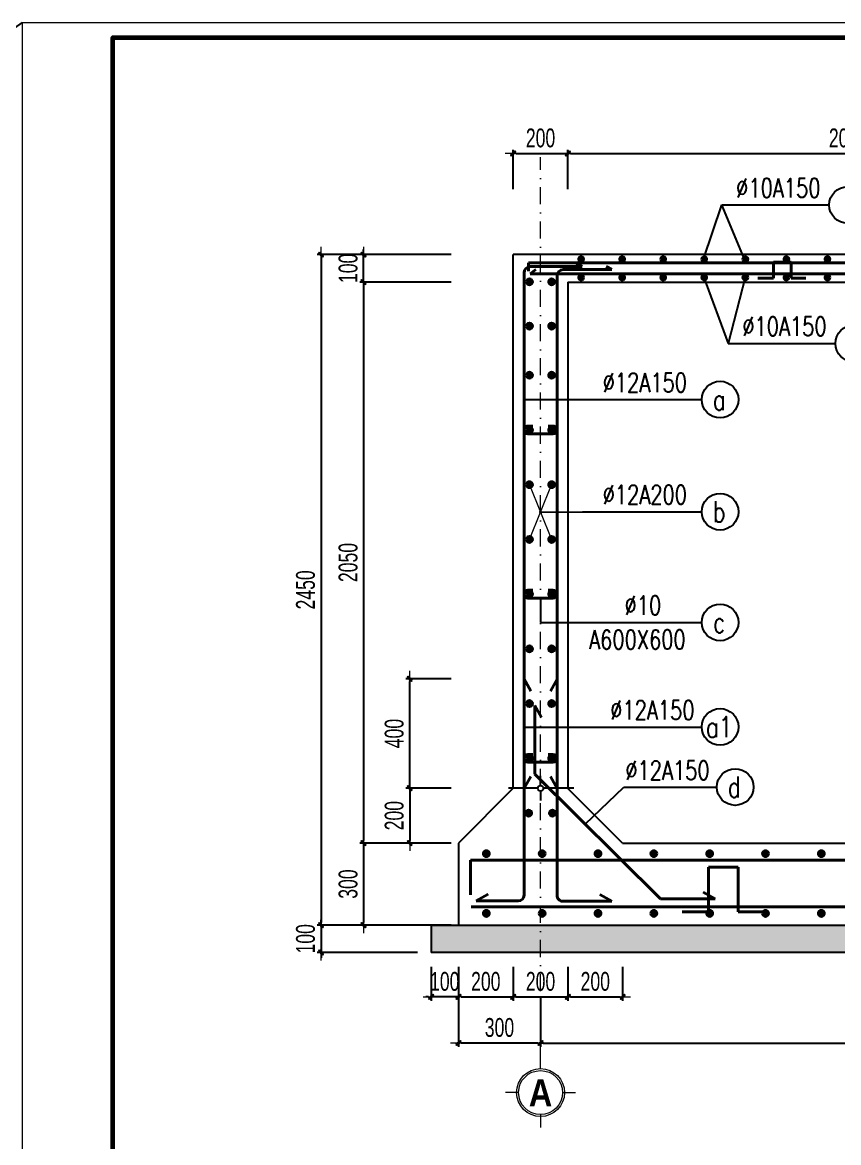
# Model space of a CAD drawing. Extents: x -192823 to 24985, y 78808 to 102574.
# Drawn here: x -65313 to -59349, y 94381 to 102568 of the extents above; entities that cross this region are included whole.
import ezdxf
from ezdxf.enums import TextEntityAlignment as Align

# ---------------------------------------------------------------- set-up
doc = ezdxf.new("R2010")
doc.units = 0
doc.header["$LTSCALE"] = 5
doc.header["$MEASUREMENT"] = 0
doc.header["$PDMODE"] = 3
doc.header["$PDSIZE"] = -5
doc.linetypes.add('DASHDOT', pattern=[1, 0.5, -0.25, 0, -0.25])
doc.layers.get('0').update_dxf_attribs({"linetype": 'CONTINUOUS', "lineweight": 25})
doc.layers.get('DEFPOINTS').update_dxf_attribs({"linetype": 'CONTINUOUS', "lineweight": 9})
for name, color, linetype, lineweight in [('06', 6, 'CONTINUOUS', 40), ('EG Hatch', 252, 'CONTINUOUS', 9), ('EG Net dam3', 1, 'CONTINUOUS', 60), ('ISO', 153, 'CONTINUOUS', 15), ('Khungten_LCDI', 7, 'CONTINUOUS', 25), ('KICHTHUOC', 167, 'CONTINUOUS', 15), ('LC Dim', 8, 'CONTINUOUS', 18), ('LC ISO', 153, 'CONTINUOUS', 13), ('LC Net dam2', 6, 'CONTINUOUS', 40), ('LC Net thay', 7, 'CONTINUOUS', 25), ('LC Net truc', 79, 'DASHDOT', 13), ('LC Text1', 3, 'CONTINUOUS', 20), ('LC Text2', 7, 'CONTINUOUS', 25), ('Steel', 4, 'CONTINUOUS', 0), ('Thep', 6, 'CONTINUOUS', 50)]:
    doc.layers.add(name, color=color, linetype=linetype, lineweight=lineweight)
doc.layers.add('BORDER', color=3, linetype='CONTINUOUS')
doc.layers.add('KCS_Plotter', color=11, linetype='CONTINUOUS', plot=False)
doc.styles.add('HOATBIF', font='hoatbif.shx', dxfattribs={"width": 0.7})
doc.styles.add('Khungten', font='', dxfattribs={"width": 0.9, "height": 5000})
doc.styles.add('LC 1', font='')
doc.styles.add('LC 3', font='vnsimli.shx', dxfattribs={"width": 0.75})
doc.styles.add('Title', font='', dxfattribs={"width": 0.8})
doc.styles.get('Khungten').set_extended_font_data('.VnAvantH')
doc.styles.get('LC 1').set_extended_font_data('.VnAvantH', bold=True)
doc.styles.get('Title').set_extended_font_data('.VnBlackH')
doc.dimstyles.new('1-100(1-50)', dxfattribs={"dimscale": 59, "dimtxt": 2.5, "dimasz": 0.35, "dimexe": 0.5, "dimexo": 0, "dimgap": 0.8, "dimtad": 1, "dimdec": 0, "dimzin": 0, "dimdsep": 46, "dimtxsty": 'HOATBIF', "dimblk1": 'DOT', "dimblk2": 'DOT', "dimsah": 1, "dimcen": -1, "dimdle": 1, "dimclrd": 256, "dimclre": 256, "dimclrt": 4, "dimadec": 3, "dimazin": 2, "dimtfac": 0.333333, "dimtdec": 0, "dimtix": 1, "dimtmove": 2, "dimatfit": 3, "dimldrblk": 'DOT', "dimfxl": 1, "dimtvp": 0.833333, "dimtolj": 1, "dimtzin": 0, "dimarcsym": 0})

# ---------------------------------------------------------------- blocks, each defined once
blk = doc.blocks.new('DOT')
at = {"layer": 'KICHTHUOC'}
blk.add_line((-3, 0), (3, 0), dxfattribs=at)
at = {"layer": 'KICHTHUOC', "color": 4}
blk.add_line((-1, -1), (1, 1), dxfattribs=at)
blk.add_lwpolyline([(0.5, 1), (-1, -0.5), (-0.5, -1), (1, 0.5)], close=True, dxfattribs=at)
blk = doc.blocks.new('*D91')
at = {"layer": 'DEFPOINTS', "color": 0, "transparency": 16777216}
for p in [(-62179.5, 100670.8), (-62819.6, 96570.8), (-62179.5, 96570.8)]:
    blk.add_point(p, dxfattribs=at)
at = {"layer": 'LC Dim', "lineweight": -2, "transparency": 16777216}
for p, q in [((-62179.5, 100670.8), (-62847.1, 100670.8)), ((-62819.6, 100651.5), (-62819.6, 96590)), ((-62179.5, 96570.8), (-62847.1, 96570.8))]:
    blk.add_line(p, q, dxfattribs=at)
at = {"layer": 'LC Dim', "lineweight": -2, "transparency": 16777216, "xscale": 19.25, "yscale": 19.25, "zscale": 19.25}
for p, rotation in [((-62819.6, 100670.8), 90), ((-62819.6, 96570.8), 270)]:
    blk.add_blockref('DOT', p, dxfattribs=dict(at, rotation=rotation))
at = {"layer": 'LC Dim', "color": 4, "transparency": 16777216, "insert": (-62932.3, 98620.8), "char_height": 137.5, "attachment_point": 5, "rotation": 90, "style": 'HOATBIF'}
blk.add_mtext('\\A1;2050', dxfattribs=at)
blk = doc.blocks.new('*D92')
at = {"layer": 'DEFPOINTS', "color": 0, "transparency": 16777216}
for p in [(-62179.5, 96570.8), (-62819.6, 95970.8), (-62179.5, 95970.8)]:
    blk.add_point(p, dxfattribs=at)
at = {"layer": 'LC Dim', "lineweight": -2, "transparency": 16777216}
for p, q in [((-62179.5, 96570.8), (-62847.1, 96570.8)), ((-62819.6, 96551.5), (-62819.6, 95990)), ((-62179.5, 95970.8), (-62847.1, 95970.8))]:
    blk.add_line(p, q, dxfattribs=at)
at = {"layer": 'LC Dim', "lineweight": -2, "transparency": 16777216, "xscale": 19.25, "yscale": 19.25, "zscale": 19.25}
for p, rotation in [((-62819.6, 96570.8), 90), ((-62819.6, 95970.8), 270)]:
    blk.add_blockref('DOT', p, dxfattribs=dict(at, rotation=rotation))
at = {"layer": 'LC Dim', "color": 4, "transparency": 16777216, "insert": (-62932.3, 96270.8), "char_height": 137.5, "attachment_point": 5, "rotation": 90, "style": 'HOATBIF'}
blk.add_mtext('\\A1;300', dxfattribs=at)
blk = doc.blocks.new('*D93')
at = {"layer": 'DEFPOINTS', "color": 0, "transparency": 16777216}
for p in [(-62179.5, 100870.8), (-63130.7, 95970.8), (-62179.5, 95970.8)]:
    blk.add_point(p, dxfattribs=at)
at = {"layer": 'LC Dim', "lineweight": -2, "transparency": 16777216}
for p, q in [((-62179.5, 100870.8), (-63158.2, 100870.8)), ((-63130.7, 100851.5), (-63130.7, 95990)), ((-62179.5, 95970.8), (-63158.2, 95970.8))]:
    blk.add_line(p, q, dxfattribs=at)
at = {"layer": 'LC Dim', "lineweight": -2, "transparency": 16777216, "xscale": 19.25, "yscale": 19.25, "zscale": 19.25}
for p, rotation in [((-63130.7, 100870.8), 90), ((-63130.7, 95970.8), 270)]:
    blk.add_blockref('DOT', p, dxfattribs=dict(at, rotation=rotation))
at = {"layer": 'LC Dim', "color": 4, "transparency": 16777216, "insert": (-63243.5, 98420.8), "char_height": 137.5, "attachment_point": 5, "rotation": 90, "style": 'HOATBIF'}
blk.add_mtext('\\A1;2450', dxfattribs=at)
blk = doc.blocks.new('*D94')
at = {"layer": 'DEFPOINTS', "color": 0, "transparency": 16777216}
for p in [(-62425, 95970.8), (-63130.7, 95770.8), (-62425, 95770.8)]:
    blk.add_point(p, dxfattribs=at)
at = {"layer": 'LC Dim', "lineweight": -2, "transparency": 16777216}
for p, q in [((-62425, 95970.8), (-63158.2, 95970.8)), ((-63130.7, 95990), (-63130.7, 96009.3)), ((-63130.7, 95970.8), (-63130.7, 95770.8)), ((-62425, 95770.8), (-63158.2, 95770.8)), ((-63130.7, 95751.5), (-63130.7, 95732.3))]:
    blk.add_line(p, q, dxfattribs=at)
at = {"layer": 'LC Dim', "lineweight": -2, "transparency": 16777216, "xscale": 19.25, "yscale": 19.25, "zscale": 19.25}
for p, rotation in [((-63130.7, 95970.8), 270), ((-63130.7, 95770.8), 90)]:
    blk.add_blockref('DOT', p, dxfattribs=dict(at, rotation=rotation))
at = {"layer": 'LC Dim', "color": 4, "transparency": 16777216, "insert": (-63243.5, 95870.8), "char_height": 137.5, "attachment_point": 5, "rotation": 90, "style": 'HOATBIF'}
blk.add_mtext('\\A1;100', dxfattribs=at)
blk = doc.blocks.new('*D95')
at = {"layer": 'DEFPOINTS', "color": 0, "transparency": 16777216}
for p in [(-62126.5, 95665.1), (-61726.5, 95665.1), (-61726.5, 95445.9)]:
    blk.add_point(p, dxfattribs=at)
at = {"layer": 'LC Dim', "lineweight": -2, "transparency": 16777216}
for p, q in [((-62126.5, 95665.1), (-62126.5, 95418.4)), ((-61726.5, 95665.1), (-61726.5, 95418.4)), ((-62107.3, 95445.9), (-61745.8, 95445.9))]:
    blk.add_line(p, q, dxfattribs=at)
at = {"layer": 'LC Dim', "lineweight": -2, "transparency": 16777216, "xscale": 19.25, "yscale": 19.25, "zscale": 19.25, "rotation": 180}
blk.add_blockref('DOT', (-62126.5, 95445.9), dxfattribs=at)
at = {"layer": 'LC Dim', "lineweight": -2, "transparency": 16777216, "xscale": 19.25, "yscale": 19.25, "zscale": 19.25}
blk.add_blockref('DOT', (-61726.5, 95445.9), dxfattribs=at)
at = {"layer": 'LC Dim', "color": 4, "transparency": 16777216, "insert": (-61926.5, 95558.7), "char_height": 137.5, "attachment_point": 5, "style": 'HOATBIF'}
blk.add_mtext('\\A1;200', dxfattribs=at)
blk = doc.blocks.new('*D96')
at = {"layer": 'DEFPOINTS', "color": 0, "transparency": 16777216}
for p in [(-61726.5, 95665.1), (-61326.5, 95665.1), (-61326.5, 95445.9)]:
    blk.add_point(p, dxfattribs=at)
at = {"layer": 'LC Dim', "lineweight": -2, "transparency": 16777216}
for p, q in [((-61726.5, 95665.1), (-61726.5, 95418.4)), ((-61326.5, 95665.1), (-61326.5, 95418.4)), ((-61707.3, 95445.9), (-61345.8, 95445.9))]:
    blk.add_line(p, q, dxfattribs=at)
at = {"layer": 'LC Dim', "lineweight": -2, "transparency": 16777216, "xscale": 19.25, "yscale": 19.25, "zscale": 19.25, "rotation": 180}
blk.add_blockref('DOT', (-61726.5, 95445.9), dxfattribs=at)
at = {"layer": 'LC Dim', "lineweight": -2, "transparency": 16777216, "xscale": 19.25, "yscale": 19.25, "zscale": 19.25}
blk.add_blockref('DOT', (-61326.5, 95445.9), dxfattribs=at)
at = {"layer": 'LC Dim', "color": 4, "transparency": 16777216, "insert": (-61526.5, 95558.7), "char_height": 137.5, "attachment_point": 5, "style": 'HOATBIF'}
blk.add_mtext('\\A1;200', dxfattribs=at)
blk = doc.blocks.new('*D97')
at = {"layer": 'DEFPOINTS', "color": 0, "transparency": 16777216}
for p in [(-61326.5, 95665.1), (-60926.5, 95665.1), (-60926.5, 95445.9)]:
    blk.add_point(p, dxfattribs=at)
at = {"layer": 'LC Dim', "lineweight": -2, "transparency": 16777216}
for p, q in [((-61326.5, 95665.1), (-61326.5, 95418.4)), ((-60926.5, 95665.1), (-60926.5, 95418.4)), ((-61307.3, 95445.9), (-60945.8, 95445.9))]:
    blk.add_line(p, q, dxfattribs=at)
at = {"layer": 'LC Dim', "lineweight": -2, "transparency": 16777216, "xscale": 19.25, "yscale": 19.25, "zscale": 19.25, "rotation": 180}
blk.add_blockref('DOT', (-61326.5, 95445.9), dxfattribs=at)
at = {"layer": 'LC Dim', "lineweight": -2, "transparency": 16777216, "xscale": 19.25, "yscale": 19.25, "zscale": 19.25}
blk.add_blockref('DOT', (-60926.5, 95445.9), dxfattribs=at)
at = {"layer": 'LC Dim', "color": 4, "transparency": 16777216, "insert": (-61126.5, 95558.7), "char_height": 137.5, "attachment_point": 5, "style": 'HOATBIF'}
blk.add_mtext('\\A1;200', dxfattribs=at)
blk = doc.blocks.new('*D98')
at = {"layer": 'DEFPOINTS', "color": 0, "transparency": 16777216}
for p in [(-62819.6, 100870.8), (-62425, 100870.8), (-62425, 100670.8)]:
    blk.add_point(p, dxfattribs=at)
at = {"layer": 'LC Dim', "lineweight": -2, "transparency": 16777216}
for p, q in [((-62425, 100870.8), (-62847.1, 100870.8)), ((-62819.6, 100890), (-62819.6, 100909.3)), ((-62819.6, 100670.8), (-62819.6, 100870.8)), ((-62425, 100670.8), (-62847.1, 100670.8)), ((-62819.6, 100651.5), (-62819.6, 100632.3))]:
    blk.add_line(p, q, dxfattribs=at)
at = {"layer": 'LC Dim', "lineweight": -2, "transparency": 16777216, "xscale": 19.25, "yscale": 19.25, "zscale": 19.25}
for p, rotation in [((-62819.6, 100870.8), 270), ((-62819.6, 100670.8), 90)]:
    blk.add_blockref('DOT', p, dxfattribs=dict(at, rotation=rotation))
at = {"layer": 'LC Dim', "color": 4, "transparency": 16777216, "insert": (-62932.3, 100770.8), "char_height": 137.5, "attachment_point": 5, "rotation": 90, "style": 'HOATBIF'}
blk.add_mtext('\\A1;100', dxfattribs=at)
blk = doc.blocks.new('thep1')
at = {"layer": '06'}
for p, q in [((-38351, -70262), (-38267, -70346)), ((-38351, -70346), (-38267, -70262)), ((-38309, -70244), (-38309, -70364)), ((-38369, -70304), (-38249, -70304))]:
    blk.add_line(p, q, dxfattribs=at)
blk.add_circle((-38309, -70304), 60, dxfattribs=at)
blk = doc.blocks.new('*D99')
at = {"layer": 'DEFPOINTS', "color": 0, "transparency": 16777216}
for p in [(-62326.5, 95665.1), (-62126.5, 95665.1), (-62326.5, 95445.9)]:
    blk.add_point(p, dxfattribs=at)
at = {"layer": 'LC Dim', "lineweight": -2, "transparency": 16777216}
for p, q in [((-62326.5, 95665.1), (-62326.5, 95418.4)), ((-62126.5, 95665.1), (-62126.5, 95418.4)), ((-62345.8, 95445.9), (-62365, 95445.9)), ((-62126.5, 95445.9), (-62326.5, 95445.9)), ((-62107.3, 95445.9), (-62088, 95445.9))]:
    blk.add_line(p, q, dxfattribs=at)
at = {"layer": 'LC Dim', "lineweight": -2, "transparency": 16777216, "xscale": 19.25, "yscale": 19.25, "zscale": 19.25}
blk.add_blockref('DOT', (-62326.5, 95445.9), dxfattribs=at)
at = {"layer": 'LC Dim', "lineweight": -2, "transparency": 16777216, "xscale": 19.25, "yscale": 19.25, "zscale": 19.25, "rotation": 180}
blk.add_blockref('DOT', (-62126.5, 95445.9), dxfattribs=at)
at = {"layer": 'LC Dim', "color": 4, "transparency": 16777216, "insert": (-62226.5, 95558.7), "char_height": 137.5, "attachment_point": 5, "style": 'HOATBIF'}
blk.add_mtext('\\A1;100', dxfattribs=at)
blk = doc.blocks.new('*D100')
at = {"layer": 'DEFPOINTS', "color": 0, "transparency": 16777216}
for p in [(-62482.8, 97770.8), (-62179.5, 97770.8), (-62179.5, 96970.8)]:
    blk.add_point(p, dxfattribs=at)
at = {"layer": 'LC Dim', "lineweight": -2, "transparency": 16777216}
for p, q in [((-62179.5, 97770.8), (-62510.3, 97770.8)), ((-62482.8, 96990), (-62482.8, 97751.5)), ((-62179.5, 96970.8), (-62510.3, 96970.8))]:
    blk.add_line(p, q, dxfattribs=at)
at = {"layer": 'LC Dim', "lineweight": -2, "transparency": 16777216, "xscale": 19.25, "yscale": 19.25, "zscale": 19.25}
for p, rotation in [((-62482.8, 97770.8), 90), ((-62482.8, 96970.8), 270)]:
    blk.add_blockref('DOT', p, dxfattribs=dict(at, rotation=rotation))
at = {"layer": 'LC Dim', "color": 4, "transparency": 16777216, "insert": (-62595.5, 97370.8), "char_height": 137.5, "attachment_point": 5, "rotation": 90, "style": 'HOATBIF'}
blk.add_mtext('\\A1;400', dxfattribs=at)
blk = doc.blocks.new('*D101')
at = {"layer": 'DEFPOINTS', "color": 0, "transparency": 16777216}
for p in [(-62179.5, 96970.8), (-62482.8, 96570.8), (-62179.5, 96570.8)]:
    blk.add_point(p, dxfattribs=at)
at = {"layer": 'LC Dim', "lineweight": -2, "transparency": 16777216}
for p, q in [((-62179.5, 96970.8), (-62510.3, 96970.8)), ((-62482.8, 96951.5), (-62482.8, 96590)), ((-62179.5, 96570.8), (-62510.3, 96570.8))]:
    blk.add_line(p, q, dxfattribs=at)
at = {"layer": 'LC Dim', "lineweight": -2, "transparency": 16777216, "xscale": 19.25, "yscale": 19.25, "zscale": 19.25}
for p, rotation in [((-62482.8, 96970.8), 90), ((-62482.8, 96570.8), 270)]:
    blk.add_blockref('DOT', p, dxfattribs=dict(at, rotation=rotation))
at = {"layer": 'LC Dim', "color": 4, "transparency": 16777216, "insert": (-62595.5, 96770.8), "char_height": 137.5, "attachment_point": 5, "rotation": 90, "style": 'HOATBIF'}
blk.add_mtext('\\A1;200', dxfattribs=at)
blk = doc.blocks.new('*U66')
at = {"layer": 'Thep'}
for p, xscale, yscale, zscale, rotation in [((-20247.5, -10965.7), -0.2879999999888242, 0.2880000000447036, 0.288, 90), ((-20247.5, 10965.7), 0.2879999999888242, 0.2879999999888242, 0.2879999999888242, 90.00000000000001)]:
    blk.add_blockref('thep1', p, dxfattribs=dict(at, xscale=xscale, yscale=yscale, zscale=zscale, rotation=rotation))
blk = doc.blocks.new('*U65')
at = {"layer": 'LC Net dam2', "color": 0, "linetype": 'ByBlock', "lineweight": -2}
for p in [(0, 0), (300, 0), (600, 0), (900, 0), (1200, 0), (1500, 0), (1800, 0), (2100, 0), (2400, 0), (2700, 0), (3000, 0), (3300, 0), (3600, 0), (3900, 0), (4200, 0), (4500, 0), (4800, 0), (5100, 0), (5400, 0), (5700, 0), (6000, 0), (6300, 0), (6600, 0), (6900, 0), (7200, 0), (7500, 0), (7800, 0), (8100, 0), (8400, 0)]:
    blk.add_blockref('*U66', p, dxfattribs=at)
blk = doc.blocks.new('*D128')
at = {"layer": 'DEFPOINTS', "color": 0, "transparency": 16777216}
for p in [(-61526.5, 95445.9), (-52526.5, 95445.9), (-52526.5, 95109.2)]:
    blk.add_point(p, dxfattribs=at)
at = {"layer": 'LC Dim', "lineweight": -2, "transparency": 16777216}
for p, q in [((-61526.5, 95445.9), (-61526.5, 95081.7)), ((-52526.5, 95445.9), (-52526.5, 95081.7)), ((-61507.3, 95109.2), (-52545.8, 95109.2))]:
    blk.add_line(p, q, dxfattribs=at)
at = {"layer": 'LC Dim', "lineweight": -2, "transparency": 16777216, "xscale": 19.25, "yscale": 19.25, "zscale": 19.25, "rotation": 180}
blk.add_blockref('DOT', (-61526.5, 95109.2), dxfattribs=at)
at = {"layer": 'LC Dim', "lineweight": -2, "transparency": 16777216, "xscale": 19.25, "yscale": 19.25, "zscale": 19.25}
blk.add_blockref('DOT', (-52526.5, 95109.2), dxfattribs=at)
at = {"layer": 'LC Dim', "color": 4, "transparency": 16777216, "insert": (-57026.5, 95221.9), "char_height": 137.5, "attachment_point": 5, "style": 'HOATBIF'}
blk.add_mtext('\\A1;4500', dxfattribs=at)
blk = doc.blocks.new('TTRUC')
at = {"layer": 'ISO'}
for p, q in [((0, 6.95), (0, 10.71)), ((-6.37, 0), (-10.13, 0)), ((6.37, 0), (10.13, 0)), ((0, -6.37), (0, -10.13))]:
    blk.add_line(p, q, dxfattribs=at)
blk.add_circle((0, 0), 6.37, dxfattribs=at)
at = {"layer": 'KICHTHUOC'}
blk.add_circle((0, 0), 6.95, dxfattribs=at)
blk = doc.blocks.new('*D129')
at = {"layer": 'DEFPOINTS', "color": 0, "transparency": 16777216}
for p in [(-62126.5, 95665.1), (-61526.5, 95445.9), (-62126.5, 95109.2)]:
    blk.add_point(p, dxfattribs=at)
at = {"layer": 'LC Dim', "lineweight": -2, "transparency": 16777216}
for p, q in [((-62126.5, 95665.1), (-62126.5, 95081.7)), ((-61526.5, 95445.9), (-61526.5, 95081.7)), ((-61545.8, 95109.2), (-62107.3, 95109.2))]:
    blk.add_line(p, q, dxfattribs=at)
at = {"layer": 'LC Dim', "lineweight": -2, "transparency": 16777216, "xscale": 19.25, "yscale": 19.25, "zscale": 19.25, "rotation": 180}
blk.add_blockref('DOT', (-62126.5, 95109.2), dxfattribs=at)
at = {"layer": 'LC Dim', "lineweight": -2, "transparency": 16777216, "xscale": 19.25, "yscale": 19.25, "zscale": 19.25}
blk.add_blockref('DOT', (-61526.5, 95109.2), dxfattribs=at)
at = {"layer": 'LC Dim', "color": 4, "transparency": 16777216, "insert": (-61826.5, 95221.9), "char_height": 137.5, "attachment_point": 5, "style": 'HOATBIF'}
blk.add_mtext('\\A1;300', dxfattribs=at)
blk = doc.blocks.new('ha tang Nui Beo')
at = {"layer": 'DEFPOINTS', "lineweight": 0}
blk.add_lwpolyline([(-1200, -14850), (-1200, 14850), (40800, 14850), (40800, -14850)], close=True, dxfattribs=at)
at = {"layer": 'Khungten_LCDI', "color": 5, "lineweight": 60}
blk.add_lwpolyline([(0, -14650), (0, 14650), (40600, 14650), (40600, -14650)], close=True, dxfattribs=at)
at = {"color": 7, "style": 'Khungten', "width": 0.8}
for tag, p in [('REVISION', (39499, -10746)), ('NGAYHT', (39546, -11609))]:
    blk.add_attdef(tag, text='', height=200, dxfattribs=at).set_placement(p, align=Align.CENTER)
at = {"layer": 'LC Text1', "style": 'Title', "width": 1.485915}
for tag, p, p2 in [('TENBANVE1', (36913, -8886), (40339, -8886)), ('TENBANVE2', (36913, -9562), (40339, -9562))]:
    blk.add_attdef(tag, text='', height=250, dxfattribs=at).set_placement(p, p2, align=Align.FIT)
at = {"layer": 'LC Text1', "style": 'Title', "width": 0.7}
blk.add_attdef('SOBANVE', text='', height=250, dxfattribs=at).set_placement((39562, -13896), align=Align.CENTER)
blk = doc.blocks.new('*U69')
at = {"layer": 'LC Net dam2', "ltscale": 2}
for p, q in [((-100.8, -163.2), (-100.8, 163.2)), ((-100.8, 163.2), (114.5, 163.2)), ((114.5, 163.2), (114.5, -163.2)), ((-293.3, -163.2), (-100.8, -163.2)), ((114.5, -163.2), (293.3, -163.2))]:
    blk.add_line(p, q, dxfattribs=at)
blk = doc.blocks.new('*U70')
at = {"layer": 'EG Net dam3', "color": 0, "linetype": 'ByBlock', "lineweight": -2}
for p in [(0, 0), (2050, 0), (4100, 0), (6150, 0)]:
    blk.add_blockref('*U69', p, dxfattribs=at)
blk = doc.blocks.new('*U67')
at = {"layer": 'LC Net dam2', "ltscale": 2}
for p, q in [((-60.5, -59.2), (-60.5, 59.2)), ((-60.5, 59.2), (68.7, 59.2)), ((68.7, 59.2), (68.7, -59.2)), ((-176, -59.2), (-60.5, -59.2)), ((68.7, -59.2), (176, -59.2))]:
    blk.add_line(p, q, dxfattribs=at)
blk = doc.blocks.new('*U68')
at = {"layer": 'LC Net thay', "color": 0, "linetype": 'ByBlock', "lineweight": -2}
for p in [(0, 0), (1800, 0), (3600, 0), (5400, 0)]:
    blk.add_blockref('*U67', p, dxfattribs=at)
blk = doc.blocks.new('*U71')
at = {"layer": 'Thep', "xscale": 0.3599999999860302, "yscale": 0.3599999999860302, "zscale": 0.3599999999860302}
blk.add_blockref('thep1', (13791.2, 25527.8), dxfattribs=at)
at = {"layer": 'Thep', "xscale": -0.3599999999860302, "yscale": 0.3599999999860302, "zscale": 0.3599999999860302, "rotation": 180}
blk.add_blockref('thep1', (13791.2, -25527.8), dxfattribs=at)
blk = doc.blocks.new('*U72')
at = {"layer": 'Steel', "color": 0, "linetype": 'ByBlock', "lineweight": -2}
for p in [(0, 0), (408, 0), (816, 0), (1224, 0), (1632, 0), (2040, 0), (2448, 0), (2856, 0), (3264, 0), (3672, 0), (4080, 0), (4488, 0), (4896, 0), (5304, 0), (5712, 0), (6120, 0), (6528, 0), (6936, 0), (7344, 0), (7752, 0), (8160, 0), (8568, 0), (8976, 0), (9384, 0), (9792, 0)]:
    blk.add_blockref('*U71', p, dxfattribs=at)
blk = doc.blocks.new('*D511')
at = {"layer": 'DEFPOINTS', "color": 0, "transparency": 16777216}
for p in [(-61326.5, 101610.4), (-61726.5, 101348.8), (-61326.5, 101348.8)]:
    blk.add_point(p, dxfattribs=at)
at = {"layer": 'LC Dim', "lineweight": -2, "transparency": 16777216}
for p, q in [((-61726.5, 101348.8), (-61726.5, 101637.9)), ((-61707.3, 101610.4), (-61345.8, 101610.4)), ((-61326.5, 101348.8), (-61326.5, 101637.9))]:
    blk.add_line(p, q, dxfattribs=at)
at = {"layer": 'LC Dim', "lineweight": -2, "transparency": 16777216, "xscale": 19.25, "yscale": 19.25, "zscale": 19.25, "rotation": 180}
blk.add_blockref('DOT', (-61726.5, 101610.4), dxfattribs=at)
at = {"layer": 'LC Dim', "lineweight": -2, "transparency": 16777216, "xscale": 19.25, "yscale": 19.25, "zscale": 19.25}
blk.add_blockref('DOT', (-61326.5, 101610.4), dxfattribs=at)
at = {"layer": 'LC Dim', "color": 4, "transparency": 16777216, "insert": (-61526.5, 101723.1), "char_height": 137.5, "attachment_point": 5, "style": 'HOATBIF'}
blk.add_mtext('\\A1;200', dxfattribs=at)
blk = doc.blocks.new('*D512')
at = {"layer": 'DEFPOINTS', "color": 0, "transparency": 16777216}
for p in [(-57226.5, 101610.4), (-61326.5, 101348.8), (-57226.5, 101348.8)]:
    blk.add_point(p, dxfattribs=at)
at = {"layer": 'LC Dim', "lineweight": -2, "transparency": 16777216}
for p, q in [((-61326.5, 101348.8), (-61326.5, 101637.9)), ((-61307.3, 101610.4), (-57245.8, 101610.4)), ((-57226.5, 101348.8), (-57226.5, 101637.9))]:
    blk.add_line(p, q, dxfattribs=at)
at = {"layer": 'LC Dim', "lineweight": -2, "transparency": 16777216, "xscale": 19.25, "yscale": 19.25, "zscale": 19.25, "rotation": 180}
blk.add_blockref('DOT', (-61326.5, 101610.4), dxfattribs=at)
at = {"layer": 'LC Dim', "lineweight": -2, "transparency": 16777216, "xscale": 19.25, "yscale": 19.25, "zscale": 19.25}
blk.add_blockref('DOT', (-57226.5, 101610.4), dxfattribs=at)
at = {"layer": 'LC Dim', "color": 4, "transparency": 16777216, "insert": (-59276.5, 101723.1), "char_height": 137.5, "attachment_point": 5, "style": 'HOATBIF'}
blk.add_mtext('\\A1;2050', dxfattribs=at)

msp = doc.modelspace()

# ---------------------------------------------------------------- hatches: boundary and pattern name
at = {"layer": 'EG Hatch'}
h = msp.add_hatch(dxfattribs=at)
h.set_pattern_fill('AR-CONC', color=256, scale=15, style=0)
h.set_pattern_definition([(50, (-18976.58, 36355.85), (107.58903, -9.41282), [11.25, -123.75]), (355, (-18976.58, 36355.85), (-20.8127, 112.82882), [9, -99]), (100.4514, (-18967.62, 36355.06), (86.7764, 103.41593), [9.56103, -105.17132]), (46.1842, (-18976.58, 36385.85), (160.08616, -24.82785), [16.875, -185.625]), (96.6356, (-18963.24, 36383.78), (140.1994, 146.11768), [14.34154, -157.75695]), (351.1842, (-18976.58, 36385.85), (140.1993, 146.1178), [13.5, -148.5]), (21, (-18961.58, 36378.35), (89.53606, -60.39283), [11.25, -123.75]), (326, (-18961.58, 36378.35), (36.4973, 108.7725), [9, -99]), (71.4514, (-18954.12, 36373.32), (126.0334, 48.37957), [9.56103, -105.17132]), (37.5, (-18976.584, 36355.85), (1.823978, 49.934078), [0, -97.8, 0, -100.5, 0, -99.375]), (7.5, (-18976.584, 36355.85), (39.46043, 59.161757), [0, -57.3, 0, -95.55, 0, -37.875]), (327.5, (-19010.034, 36355.85), (80.073365, -3.38323), [0, -37.5, 0, -117, 0, -155.25]), (317.5, (-19025.034, 36355.85), (87.477925, 15.01575), [0, -48.75, 0, -77.7, 0, -110.25])])
h.paths.add_polyline_path([(-51726.5, 95970.8), (-51826.5, 95970.8), (-62226.5, 95970.8), (-62326.5, 95970.8), (-62326.5, 95770.8), (-51726.5, 95770.8)])

# ---------------------------------------------------------------- linework, layer by layer
at = {"layer": 'BORDER', "color": 2}
for points in [[(-61526.5, 96990.8), (-61526.5, 97060.8)], [(-61526.5, 96990.8), (-61526.5, 97056.8)], [(-61546.5, 96970.8), (-61761, 96970.8)], [(-61526.5, 96950.8), (-61526.5, 96880.8)], [(-61284, 96970.8), (-61506.5, 96970.8)]]:
    msp.add_lwpolyline(points, dxfattribs=at)
msp.add_circle((-61526.5, 96970.8), 20, dxfattribs=at)
at = {"layer": 'KCS_Plotter'}
msp.add_line((-90258.2, 84928.2), (-65312.7, 102568.2), dxfattribs=at)
at = {"layer": 'LC ISO'}
for p, q in [((-61607.6, 99189.7), (-61445.4, 98789.7)), ((-61607.6, 98789.7), (-61445.4, 99189.7))]:
    msp.add_line(p, q, dxfattribs=at)
at = {"layer": 'LC Net dam2', "ltscale": 2}
for p, q in [((-52387.6, 100810.8), (-61615.5, 100810.8)), ((-61615.5, 100810.8), (-61615.5, 100749.4)), ((-61601.9, 100783.4), (-61221.8, 100783.4)), ((-61221.8, 100783.4), (-61263.8, 100806.2)), ((-61006.1, 100761.4), (-61048.1, 100784.3)), ((-61646.9, 96190.1), (-61646.9, 100738.4)), ((-61602.2, 100730.8), (-61559.7, 100762.1)), ((-52400.8, 100730.8), (-61602.2, 100730.8)), ((-61406.1, 100716.5), (-61406.1, 96183.2, 0)), ((-61361.1, 100761.4), (-61006.1, 100761.4)), ((-61646.9, 97770.8, 0), (-61598.3, 97683.7, 0)), ((-61646.9, 97768.9, 0), (-61598.3, 97681.8, 0)), ((-61406.1, 97768.9, 0), (-61454.7, 97681.8, 0)), ((-61567.2, 97075), (-61567.2, 97575)), ((-61567.2, 97575), (-61518.6, 97487.9)), ((-61646.9, 96970.8), (-61598.3, 97057.8)), ((-60650.9, 96162.1), (-61567.2, 97075)), ((-61406.1, 96968.9, 0), (-61454.7, 97055.9, 0)), ((-62037.2, 96445.3), (-51989.8, 96445.3)), ((-62037.2, 96445.3), (-62037.2, 96193.2)), ((-61996.9, 96148), (-61909.9, 96196.6)), ((-60250.9, 96162.1), (-60337.9, 96210.7)), ((-61689, 96148), (-61996.9, 96148)), ((-61364, 96146, 0), (-61006, 96146, 0)), ((-61006, 96146, 0), (-61093.1, 96194.6, 0)), ((-60650.9, 96162.1), (-60250.9, 96162.1)), ((-51989.8, 96104.6), (-62033.2, 96104.6))]:
    msp.add_line(p, q, dxfattribs=at)
for points in [[(-61582.5, 99618.5), (-61618.5, 99618.5, 1), (-61618.5, 99560.9), (-61435.7, 99560.9, 1), (-61435.7, 99618.5), (-61471.7, 99618.5)], [(-61582.5, 98418.5), (-61618.5, 98418.5, 1), (-61618.5, 98360.9), (-61435.7, 98360.9, 1), (-61435.7, 98418.5), (-61471.7, 98418.5)], [(-61582.5, 97218.5), (-61618.5, 97218.5, 1), (-61618.5, 97160.9), (-61435.7, 97160.9, 1), (-61435.7, 97218.5), (-61471.7, 97218.5)]]:
    msp.add_lwpolyline(points, format="xyb", dxfattribs=at)
for centre, radius, start, end in [((-61601.9, 100738.4), 45, 90, 180), ((-61361.1, 100716.5, 0), 45, 90, 179.99983), ((-61689, 96190.1), 42.2, 270, 0), ((-61364, 96188.2, 0), 42.2, 179.99983, 270)]:
    msp.add_arc(centre, radius, start, end, dxfattribs=at)
at = {"layer": 'LC Net thay'}
for p, q in [((-61726.5, 97170.8), (-61726.5, 100870.8)), ((-52326.5, 100870.8), (-61726.5, 100870.8)), ((-61326.5, 100668.9), (-61326.5, 97168.9, 0)), ((-61326.5, 100668.9), (-52726.5, 100668.9, 0)), ((-61726.5, 96970.8), (-61726.5, 97170.8)), ((-61326.5, 97168.9, 0), (-61326.5, 96968.9)), ((-61726.5, 96970.8), (-62126.5, 96570.8)), ((-60926.5, 96570.8), (-61326.5, 96968.9)), ((-62126.5, 96570.8), (-62126.5, 95970.8)), ((-60926.5, 96570.8), (-54386.8, 96570.8)), ((-62326.5, 95970.8), (-62326.5, 95770.8)), ((-62326.5, 95970.8), (-62126.5, 95970.8)), ((-62126.5, 95970.8), (-51926.5, 95970.8)), ((-51726.5, 95770.8), (-62326.5, 95770.8))]:
    msp.add_line(p, q, dxfattribs=at)
at = {"layer": 'LC Net truc', "ltscale": 50}
msp.add_line((-61526.5, 94986.9), (-61526.5, 101582.8), dxfattribs=at)
at = {"layer": 'LC Text2', "ltscale": 100}
for centre in [(-59283.2, 101233.8), (-59238.2, 100221.6), (-60214.5, 99811.6, 0), (-60214.5, 98991.8, 0), (-60214.5, 98183, 0), (-60214.5, 97419.6), (-60104.1, 96979.8)]:
    msp.add_circle(centre, 133.8, dxfattribs=at)

# ---------------------------------------------------------------- block references
at = {"layer": 'EG Net dam3'}
msp.add_blockref('*U70', (-60197.3, 96230.7), dxfattribs=at)
at = {"layer": 'LC ISO', "xscale": 25.19610490049305, "yscale": 25.19610490049305, "zscale": 25.19610490049305}
msp.add_blockref('TTRUC', (-61526.5, 94747.2), dxfattribs=at)
at = {"layer": 'LC Net dam2'}
msp.add_blockref('*U65', (-61230, 100770.8), dxfattribs=at)
at = {"layer": 'LC Net thay', "xscale": 0.5499438690155207, "yscale": 0.5499438690155207, "zscale": 0.5499438690155207}
msp.add_blockref('ha tang Nui Beo', (-64652.8, 94401.5), dxfattribs=at)
at = {"layer": 'LC Net thay'}
msp.add_blockref('*U68', (-59763.8, 100757.2), dxfattribs=at)
at = {"layer": 'Steel'}
msp.add_blockref('*U72', (-61922.5, 96274.9), dxfattribs=at)
at = {"layer": 'Thep', "yscale": 0.3599999999860302, "zscale": 0.3599999999860302}
for p, xscale, rotation in [((-36298.2, 114463.5), -0.3599999999860302, 270), ((-86754.9, 114463.5), 0.3599999999860302, 90.00000000000001), ((-36298.2, 114140), -0.3599999999860302, 270), ((-86754.9, 114140), 0.3599999999860302, 90.00000000000001), ((-36298.2, 113781), -0.3599999999860302, 270), ((-86754.9, 113781), 0.3599999999860302, 90.00000000000001), ((-36298.2, 113381), -0.3599999999860302, 270), ((-86754.9, 113381), 0.3599999999860302, 90.00000000000001), ((-36298.2, 112981), -0.3599999999860302, 270), ((-86754.9, 112981), 0.3599999999860302, 90.00000000000001), ((-36298.2, 112581), -0.3599999999860302, 270), ((-86754.9, 112581), 0.3599999999860302, 90.00000000000001), ((-36298.2, 112181), -0.3599999999860302, 270), ((-86754.9, 112181), 0.3599999999860302, 90.00000000000001), ((-36298.2, 111781), -0.3599999999860302, 270), ((-86754.9, 111781), 0.3599999999860302, 90.00000000000001), ((-36298.2, 111381), -0.3599999999860302, 270), ((-86754.9, 111381), 0.3599999999860302, 90.00000000000001), ((-36298.2, 110981), -0.3599999999860302, 270), ((-86754.9, 110981), 0.3599999999860302, 90.00000000000001), ((-36304.1, 110580.7), -0.3599999999860302, 270), ((-86749, 110580.7), 0.3599999999860302, 90.00000000000001)]:
    msp.add_blockref('thep1', p, dxfattribs=dict(at, xscale=xscale, rotation=rotation))

# ---------------------------------------------------------------- texts
at = {"layer": 'LC Text1', "ltscale": 0.2, "style": 'LC 1', "width": 0.9}
msp.add_text('A', height=197.3, dxfattribs=at).set_placement((-61526.5, 94586.7), align=Align.BOTTOM_CENTER)
at = {"layer": 'LC Text2', "linetype": 'ByBlock', "style": 'LC 3', "width": 0.75}
for s, p in [('%%C10A150', (-60097, 101289.2)), ('%%C10A150', (-60052, 100277.1)), ('%%C12A150', (-61072.4, 99867, 0)), ('%%C12A200', (-61072.4, 99047.2, 0)), ('%%C10', (-60912.7, 98238.4, 0)), ('%%C12A150', (-61017.3, 97472.6)), ('%%C12A150', (-60906.9, 97032.7))]:
    msp.add_text(s, height=138.89, dxfattribs=at).set_placement(p)
at = {"layer": 'LC Text2', "ltscale": 100, "style": 'LC 3', "width": 0.75}
for s, height, p in [('a', 152.8, (-60222, 99811.6, 0)), ('b', 152.8, (-60222, 98991.8, 0)), ('c', 152.8, (-60222, 98183, 0)), ('a1', 152.78, (-60222, 97419.6)), ('d', 152.8, (-60111.6, 96979.8))]:
    msp.add_text(s, height=height, dxfattribs=at).set_placement(p, align=Align.MIDDLE_CENTER)
at = {"layer": 'LC Text2', "linetype": 'ByBlock', "style": 'LC 3', "width": 0.75}
msp.add_text('A600X600', height=138.89, rotation=0.18972, dxfattribs=at).set_placement((-61171.1, 97987.1, 0))

# ---------------------------------------------------------------- dimensions: what is measured, and where the dimension line sits
at = {"layer": 'LC Dim'}
for base, p1, p2, picture, middle in [((-61326.5, 101610.4), (-61726.5, 101348.8), (-61326.5, 101348.8), '*D511', (-61526.5, 101723.1)), ((-57226.5, 101610.4), (-61326.5, 101348.8), (-57226.5, 101348.8), '*D512', (-59276.5, 101723.1)), ((-62326.5, 95445.9), (-62126.5, 95665.1), (-62326.5, 95665.1), '*D99', (-62226.5, 95558.7)), ((-61726.5, 95445.9), (-62126.5, 95665.1), (-61726.5, 95665.1), '*D95', (-61926.5, 95558.7)), ((-62126.5, 95109.2), (-61526.5, 95445.9), (-62126.5, 95665.1), '*D129', (-61826.5, 95221.9)), ((-61326.5, 95445.9), (-61726.5, 95665.1), (-61326.5, 95665.1), '*D96', (-61526.5, 95558.7)), ((-60926.5, 95445.9), (-61326.5, 95665.1), (-60926.5, 95665.1), '*D97', (-61126.5, 95558.7)), ((-52526.5, 95109.2), (-61526.5, 95445.9), (-52526.5, 95445.9), '*D128', (-57026.5, 95221.9))]:
    dim = msp.add_linear_dim(base=base, p1=p1, p2=p2, dimstyle='1-100(1-50)', override={"dimscale": 55, "dimlfac": 0.5}, dxfattribs=at)
    dim.commit()
    dim.dimension.update_dxf_attribs({"geometry": picture, "text_midpoint": middle})
for base, p1, p2, picture, middle in [((-63130.7, 95970.8), (-62179.5, 100870.8), (-62179.5, 95970.8), '*D93', (-63243.5, 98420.8)), ((-62819.6, 100870.8), (-62425, 100670.8), (-62425, 100870.8), '*D98', (-62932.3, 100770.8)), ((-62819.6, 96570.8), (-62179.5, 100670.8), (-62179.5, 96570.8), '*D91', (-62932.3, 98620.8)), ((-62482.8, 97770.8), (-62179.5, 96970.8), (-62179.5, 97770.8), '*D100', (-62595.5, 97370.8)), ((-62482.8, 96570.8), (-62179.5, 96970.8), (-62179.5, 96570.8), '*D101', (-62595.5, 96770.8)), ((-62819.6, 95970.8), (-62179.5, 96570.8), (-62179.5, 95970.8), '*D92', (-62932.3, 96270.8)), ((-63130.7, 95770.8), (-62425, 95970.8), (-62425, 95770.8), '*D94', (-63243.5, 95870.8))]:
    dim = msp.add_linear_dim(base=base, p1=p1, p2=p2, angle=90, dimstyle='1-100(1-50)', override={"dimscale": 55, "dimlfac": 0.5}, dxfattribs=at)
    dim.commit()
    dim.dimension.update_dxf_attribs({"geometry": picture, "text_midpoint": middle})

# ---------------------------------------------------------------- leaders
at = {"layer": 'LC ISO'}
for points in [[(-60336, 100838.1), (-60200.7, 101233.8), (-59416.9, 101233.8)], [(-60036, 100838.1), (-60200.7, 101233.8), (-59416.9, 101233.8)], [(-60332.2, 100703.5), (-60155.8, 100221.6), (-59372, 100221.6)], [(-60032.2, 100703.5), (-60155.8, 100221.6), (-59372, 100221.6)], [(-61646.9, 99811.6, 0), (-61220.4, 99811.6, 0), (-60348.2, 99811.6, 0)], [(-61406.1, 99811.6, 0), (-60348.2, 99811.6, 0)], [(-61530.6, 98989.7, 0), (-61220.4, 98991.8, 0), (-60348.2, 98991.8, 0)], [(-61526.5, 98360.7, 0), (-61526.5, 98181.3, 0), (-60348.2, 98183, 0)], [(-61646.9, 97418.7), (-60344.7, 97418.6), (-60348.2, 97419.6)], [(-61406.1, 97418.7), (-60344.7, 97418.6)], [(-61200.2, 96709.3), (-60917, 96978.7), (-60237.8, 96979.8)]]:
    msp.add_leader(points, dimstyle='1-100(1-50)', override={"dimasz": 0.25, "dimtad": 0}, dxfattribs=at)

doc.saveas('drawing.dxf')
